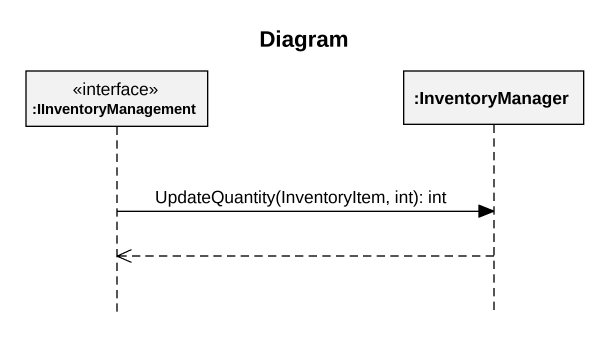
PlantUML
@startuml
title Diagram
hide footbox
participant ":IInventoryManagement" as IInventoryManagement <<interface>>
participant ":InventoryManager" as InventoryManager

IInventoryManagement -> InventoryManager : UpdateQuantity(InventoryItem, int): int
InventoryManager -->> IInventoryManagement
@enduml
